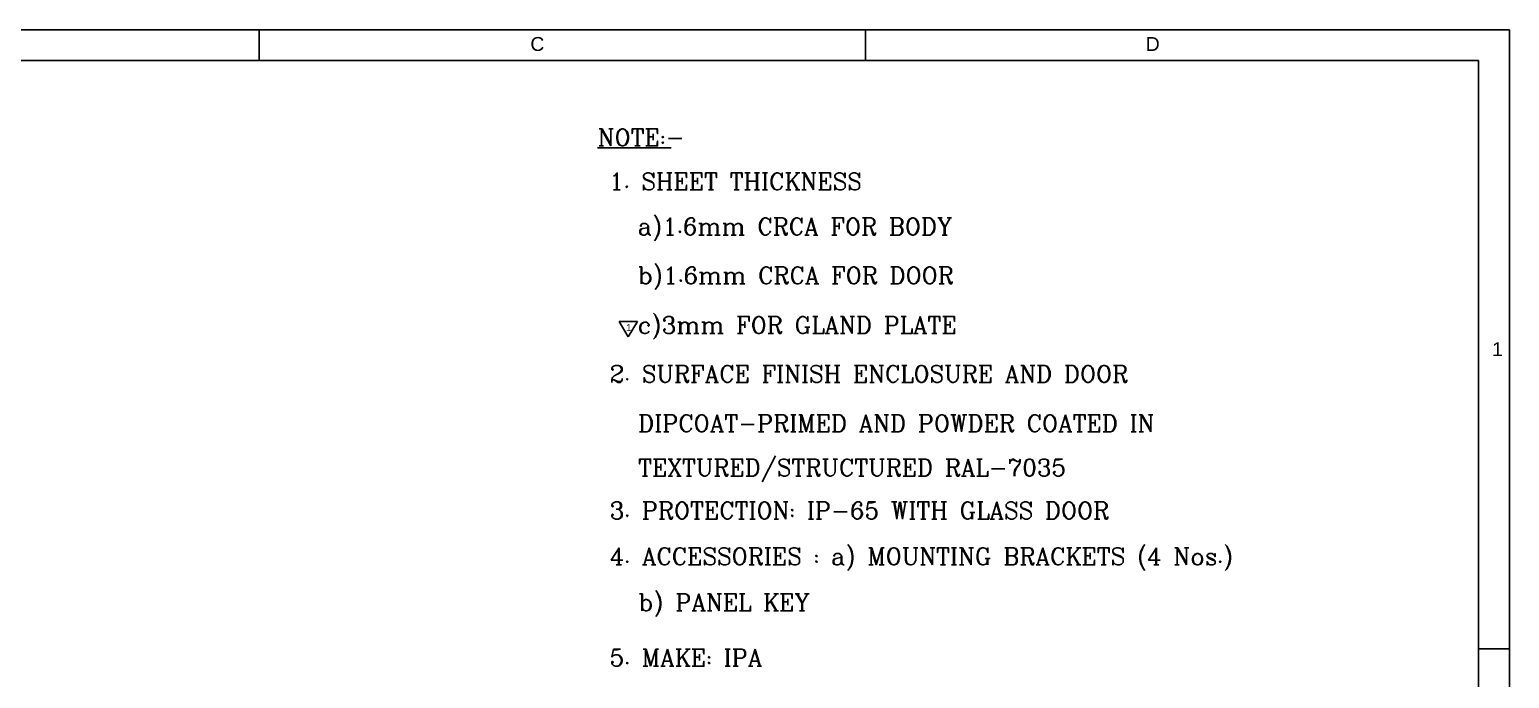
# Model space of a CAD drawing. Header units: inches. Extents: x 784 to 2184505, y 7 to 371504.
# Drawn here: x 442022 to 516048, y 161831 to 194290 of the extents above; entities that cross this region are included whole.
import ezdxf

# ---------------------------------------------------------------- set-up
doc = ezdxf.new("R2010")
doc.units = ezdxf.units.IN
doc.header["$MEASUREMENT"] = 0
doc.layers.add('SHEET', color=10, linetype='Continuous')
doc.styles.add('ROMAMC', font='romanc.shx', dxfattribs={"height": 7})
doc.styles.get("Standard").update_dxf_attribs({"font": 'arial.ttf'})

msp = doc.modelspace()

# ---------------------------------------------------------------- linework, layer by layer
at = {"color": 7, "linetype": 'Continuous'}
msp.add_line((470428.41998, 188368.74598, 12132.91572), (474119.78578, 188368.74598, 12132.91572), dxfattribs=at)
for p, q in [((471511.83541, 179688.5379), (472431.25883, 179688.5379)), ((471971.54712, 178914.87672), (471511.83541, 179688.5379)), ((471971.54712, 178914.87672), (472431.25883, 179688.5379))]:
    msp.add_line(p, q)
at = {"layer": 'SHEET', "color": 0, "linetype": 'Continuous'}
for p, q in [((453500.15947, 192748.30624, 12132.91572), (453500.15947, 194289.66212, 12132.91572)), ((483845.05768, 192748.30624, 12132.91572), (483845.05768, 194289.66212, 12132.91572)), ((516042.86706, 163305.72163, 12132.91572), (514499.59772, 163305.96783, 12132.91572))]:
    msp.add_line(p, q, dxfattribs=at)
at = {"layer": 'SHEET', "color": 124, "linetype": 'Continuous', "true_color": 0x00a183}
for p, q in [((393739.28849, 192748.30624, 12132.91572), (514499.59772, 192748.30624, 12132.91572)), ((393739.28849, 192748.30624, 12132.91572), (514499.59772, 192748.30624, 12132.91572)), ((393739.28849, 192748.30624, 12132.91572), (514499.59772, 192748.30624, 12132.91572)), ((514499.59772, 192748.30624, 12132.91572), (393739.28849, 192748.30624, 12132.91572)), ((514499.59772, 104500.38795, 12132.91572), (514499.59772, 192748.30624, 12132.91572))]:
    msp.add_line(p, q, dxfattribs=at)
at = {"layer": 'SHEET', "color": 124, "linetype": 'Continuous', "true_color": 0x00a183, "elevation": 12132.91572}
msp.add_lwpolyline([(516047.80681, 102788.47582), (387546.45211, 102788.47582), (387546.45211, 194269.90309), (516047.80681, 194269.90309)], close=True, dxfattribs=at)

# ---------------------------------------------------------------- texts
at = {"layer": 'SHEET', "color": 0, "linetype": 'Continuous'}
for s, height, p in [('C', 696.69409, (467071.37115, 193221.28444, 12132.91572)), ('D', 696.69409, (497854.3498, 193221.28444, 12132.91572)), ('1', 350, (471860.1683, 179206.5733, 12132.91572)), ('1', 696.69409, (515176.73283, 177952.35082, 12132.91572))]:
    msp.add_text(s, height=height, dxfattribs=at).set_placement(p)
at = {"layer": 'SHEET', "color": 0, "linetype": 'Continuous', "style": 'ROMAMC'}
for s, height, p in [('NOTE:-', 852.35511, (470442.99692, 188470.38531, 12132.91572)), ('1. SHEET THICKNESS', 852.3551097, (471013.61853, 186267.32755, 24265.83144)), ('    a)1.6mm CRCA FOR BODY', 852.3551097, (469895.14288, 184013.31927, 24265.83144)), ('    b)1.6mm CRCA FOR DOOR', 852.3551097, (469895.14288, 181567.01288, 24265.83144)), ('    c)3mm FOR GLAND PLATE', 852.3551097, (469895.14288, 179080.68627, 24265.83144)), ('2. SURFACE FINISH ENCLOSURE AND DOOR', 852.3551097, (471041.64409, 176639.44498, 12132.91572)), ('    DIPCOAT-PRIMED AND POWDER COATED IN ', 852.3551097, (469923.16844, 174166.42233, 12132.91572)), ('    TEXTURED/STRUCTURED RAL-7035', 852.3551097, (469923.16844, 171949.98986, 12132.91572)), ('3. PROTECTION: IP-65 WITH GLASS DOOR', 852.3551097, (471041.64409, 169804.41955, 12132.91572)), ('4. ACCESSORIES : a) MOUNTING BRACKETS (4 Nos.)', 852.3551097, (471041.64409, 167510.1656, 12132.91572)), ('    b) PANEL KEY', 852.3551097, (469923.16844, 165207.72254, 12132.91572)), ('5. MAKE: IPA', 852.3551097, (471041.64409, 162442.55159, 12132.91572))]:
    msp.add_text(s, height=height, dxfattribs=at).set_placement(p)

doc.saveas('drawing.dxf')
